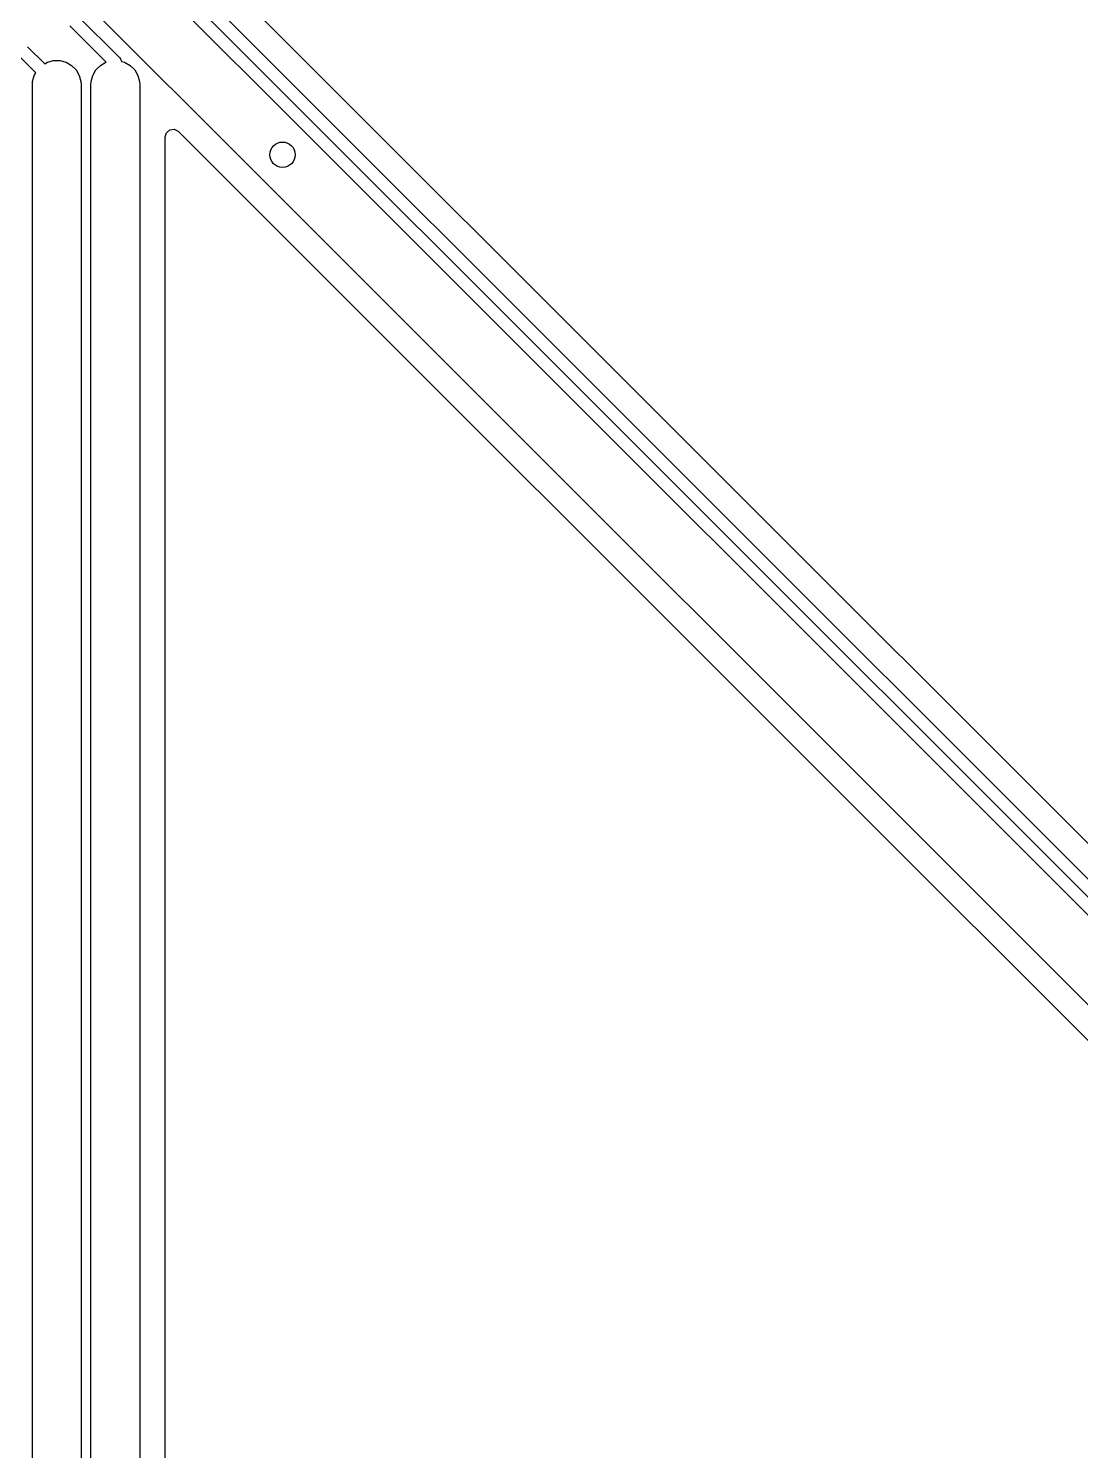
# Model space of a CAD drawing. Extents: x 0.71 to 7.56, y -5.16 to -0.79.
# Drawn here: x 2.352 to 3.006, y -3.118 to -2.234 of the extents above; entities that cross this region are included whole.
import ezdxf

# ---------------------------------------------------------------- set-up
doc = ezdxf.new("R2010")
doc.units = 0
doc.header["$MEASUREMENT"] = 0
doc.layers.add('BLACK', color=7, linetype='CONTINUOUS')

msp = doc.modelspace()

# ---------------------------------------------------------------- linework, layer by layer
at = {"layer": 'BLACK', "linetype": 'CONTINUOUS'}
for p, q in [((2.38635, -2.16119), (2.52399, -2.29884)), ((2.76298, -2.49326), (2.4311, -2.16138)), ((3.1997, -2.96341), (2.40718, -2.17089)), ((2.41391, -2.16648), (3.20412, -2.95669)), ((2.49616, -2.32668), (2.35274, -2.18326)), ((2.38231, -2.22596), (2.40899, -2.25263)), ((2.40049, -2.25527), (2.3779, -2.23268)), ((2.35678, -2.26182), (2.34731, -2.25236)), ((2.35173, -2.24564), (2.36234, -2.25626)), ((2.40899, -2.25263), (2.40948, -2.25323)), ((2.40948, -2.25323), (2.40952, -2.25335)), ((2.40952, -2.25335), (2.41006, -2.25465)), ((2.35581, -2.2635), (2.35678, -2.26182)), ((2.36234, -2.25626), (2.36402, -2.25529)), ((2.36402, -2.25529), (2.36784, -2.25427)), ((2.36784, -2.25427), (2.37179, -2.25427)), ((2.37179, -2.25427), (2.37562, -2.25529)), ((2.37562, -2.25529), (2.37904, -2.25727)), ((2.37904, -2.25727), (2.38184, -2.26007)), ((2.38184, -2.26007), (2.38382, -2.2635)), ((2.3922, -2.2635), (2.39418, -2.26007)), ((2.39418, -2.26007), (2.39697, -2.25727)), ((2.39697, -2.25727), (2.4004, -2.25529)), ((2.4004, -2.25529), (2.40049, -2.25527)), ((2.41006, -2.25465), (2.41008, -2.25478)), ((2.41008, -2.25478), (2.412, -2.25529)), ((2.412, -2.25529), (2.41543, -2.25727)), ((2.41543, -2.25727), (2.41823, -2.26007)), ((2.41823, -2.26007), (2.42021, -2.2635)), ((2.35466, -2.2693), (2.35479, -2.26732)), ((2.35466, -3.61274), (2.35466, -2.2693)), ((2.35479, -2.26732), (2.35581, -2.2635)), ((2.38382, -2.2635), (2.38484, -2.26732)), ((2.38484, -2.26732), (2.38497, -2.2693)), ((2.38497, -2.2693), (2.38497, -3.61902)), ((2.39104, -2.2693), (2.39117, -2.26732)), ((2.39104, -3.62782), (2.39104, -2.2693)), ((2.39117, -2.26732), (2.3922, -2.2635)), ((2.42021, -2.2635), (2.42123, -2.26732)), ((2.42123, -2.26732), (2.42136, -2.2693)), ((2.42136, -2.2693), (2.42136, -3.63409)), ((2.4379, -2.2991), (2.43998, -2.29729)), ((2.43998, -2.29729), (2.4427, -2.2969)), ((2.4427, -2.2969), (2.44521, -2.29805)), ((2.43713, -2.30173), (2.4379, -2.2991)), ((2.43713, -3.63105), (2.43713, -2.30173)), ((2.44521, -2.29805), (2.44546, -2.29828)), ((2.44546, -2.29828), (2.48237, -2.33519)), ((2.52399, -2.29884), (2.52399, -2.29884)), ((2.52399, -2.29884), (3.25665, -3.0315)), ((3.23458, -3.0651), (2.49616, -2.32668)), ((2.49616, -2.32668), (2.49616, -2.32668)), ((2.48237, -2.33519), (2.48237, -2.33519)), ((2.48237, -2.33519), (2.85417, -2.70699)), ((3.20922, -2.9395), (2.76298, -2.49326)), ((2.85417, -2.70699), (3.2259, -3.07872))]:
    msp.add_line(p, q, dxfattribs=at)
at = {"layer": 'BLACK'}
msp.add_circle((2.51008, -2.31276), 0.00787, dxfattribs=at)

doc.saveas('drawing.dxf')
